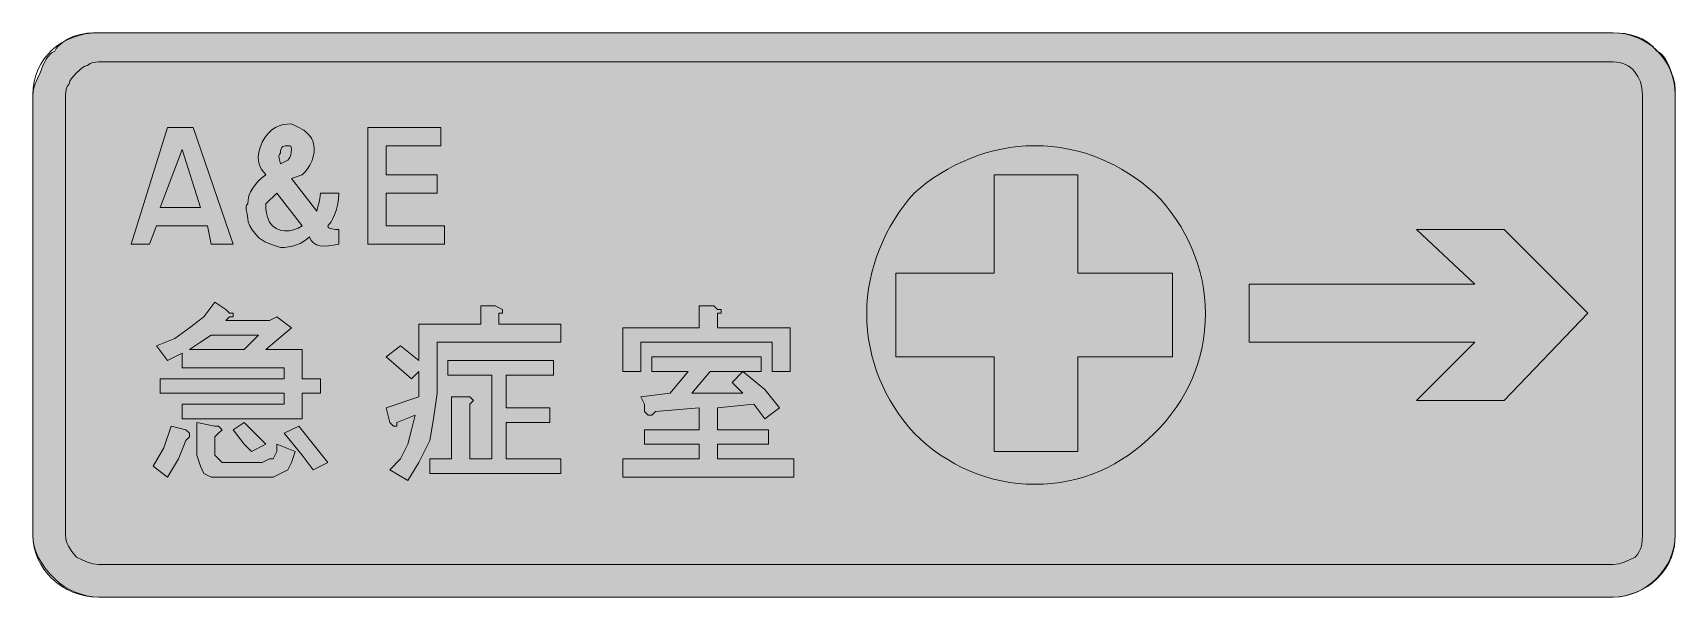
# Model space of a CAD drawing. Header units: metres. Extents: x 12 to 553, y 43 to 229.
import ezdxf

# ---------------------------------------------------------------- set-up
doc = ezdxf.new("R2010")
doc.units = ezdxf.units.M
for name, color, linetype, true_color in [('FILL_BLUE_0000FF', 7, 'Continuous', 0x0000ff), ('FILL_RED_FF0000', 7, 'Continuous', 0xff0000), ('FILL_WHITE_FFFFFF', 7, 'Continuous', 0xffffff), ('STROKE_BLUE_0000FF', 7, 'Continuous', 0x0000ff)]:
    doc.layers.add(name, color=color, linetype=linetype, true_color=true_color)

msp = doc.modelspace()

# ---------------------------------------------------------------- hatches: boundary and pattern name
at = {"layer": 'FILL_BLUE_0000FF', "true_color": 0x0000ff}
h = msp.add_hatch(color=7, dxfattribs=at)
h.dxf.hatch_style = 1
h.paths.add_polyline_path([(533.45, 219.3), (534.49, 219.14), (535.46, 218.88), (536.38, 218.52), (537.24, 218.06), (538.02, 217.52), (538.75, 216.91), (539.4, 216.21), (540.49, 214.61), (541.29, 212.78), (541.78, 210.75), (541.95, 208.56), (541.95, 63.36), (541.91, 61.56), (541.65, 59.76), (541.36, 58.86), (540.94, 57.96), (540.34, 57.06), (539.55, 56.16), (537.75, 55.28), (535.95, 54.51), (534.15, 53.97), (532.35, 53.76), (33.15, 53.76), (31.35, 53.97), (29.55, 54.51), (27.75, 55.28), (25.95, 56.16), (24.37, 57.96), (23.25, 59.76), (22.86, 60.66), (22.58, 61.56), (22.41, 62.46), (22.35, 63.36), (22.35, 208.56), (22.37, 209.46), (22.5, 210.36), (22.86, 211.26), (23.55, 212.16), (23.76, 213.06), (24.3, 213.96), (25.95, 215.76), (27.75, 217.41), (28.65, 217.95), (29.55, 218.16), (30.45, 218.85), (31.35, 219.21), (32.25, 219.34), (33.15, 219.36), (532.35, 219.36), (533.45, 219.3)])
at = {"layer": 'FILL_RED_FF0000', "true_color": 0xff0000}
h = msp.add_hatch(color=7, dxfattribs=at)
h.dxf.hatch_style = 1
h.paths.add_polyline_path([(328.35, 122.16), (295.95, 122.16), (295.95, 149.76), (328.35, 149.76), (328.35, 182.16), (355.95, 182.16), (355.95, 149.76), (387.15, 149.76), (387.15, 122.16), (355.95, 122.16), (355.95, 90.96), (328.35, 90.96), (328.35, 122.16)])
at = {"layer": 'FILL_WHITE_FFFFFF', "true_color": 0xffffff}
h = msp.add_hatch(color=7, dxfattribs=at)
h.dxf.hatch_style = 1
h.paths.add_polyline_path([(11.55, 208.56), (11.76, 210.36), (12.3, 212.16), (13.07, 213.96), (13.95, 215.76), (14.87, 218.23), (15.9, 220.26), (16.49, 221.1), (17.16, 221.83), (17.9, 222.45), (18.75, 222.96), (19.25, 223.81), (19.86, 224.55), (21.3, 225.81), (22.97, 226.84), (24.75, 227.76), (27.24, 228.45), (29.4, 228.81), (31.33, 228.94), (33.15, 228.96), (532.35, 228.96), (534.2, 228.9), (536.12, 228.7), (538.07, 228.33), (540, 227.76), (541.88, 226.97), (543.66, 225.92), (545.29, 224.6), (546.75, 222.96), (547.6, 222.45), (548.34, 221.83), (549.01, 221.1), (549.6, 220.26), (550.63, 218.23), (551.55, 215.76), (552.24, 213.96), (552.6, 212.16), (552.73, 210.36), (552.75, 208.56), (552.75, 63.36), (552.69, 61.56), (552.49, 59.76), (552.12, 57.96), (551.55, 56.16), (550.76, 54.36), (549.71, 52.56), (548.39, 50.76), (546.75, 48.96), (545.29, 47.67), (543.66, 46.5), (541.88, 45.48), (540, 44.61), (538.07, 43.91), (536.12, 43.39), (534.2, 43.07), (532.35, 42.96), (33.15, 42.96), (31.3, 43.07), (29.38, 43.39), (27.43, 43.91), (25.5, 44.61), (23.62, 45.48), (21.84, 46.5), (20.21, 47.67), (18.75, 48.96), (17.06, 50.76), (15.6, 52.56), (14.36, 54.36), (13.35, 56.16), (12.56, 57.96), (12, 59.76), (11.66, 61.56), (11.55, 63.36), (11.55, 208.56)])
h = msp.add_hatch(color=7, dxfattribs=at)
h.dxf.hatch_style = 1
h.paths.add_polyline_path([(77.55, 159.36), (70.35, 159.36), (69.15, 165.36), (52.35, 165.36), (49.95, 159.36), (43.95, 159.36), (55.95, 197.76), (64.35, 197.76), (77.55, 159.36)])
h.paths.add_polyline_path([(53.55, 171.36), (66.75, 171.36), (60.75, 190.56), (53.55, 171.36)], flags=16)
h = msp.add_hatch(color=7, dxfattribs=at)
h.dxf.hatch_style = 1
h.paths.add_polyline_path([(82.56, 166.67), (82.35, 167.76), (82.18, 169.35), (81.9, 170.61), (81.84, 171.64), (82.01, 172.11), (82.35, 172.56), (82.46, 173.91), (82.78, 175.24), (83.3, 176.55), (84, 177.81), (84.87, 179.02), (85.89, 180.15), (87.06, 181.21), (88.35, 182.16), (87.51, 183.12), (86.81, 184.18), (86.28, 185.37), (85.95, 186.66), (85.84, 188.07), (85.99, 189.58), (86.41, 191.22), (87.15, 192.96), (88.1, 194.6), (89.16, 195.92), (90.29, 196.97), (91.5, 197.76), (92.76, 198.33), (94.07, 198.7), (95.4, 198.9), (96.75, 198.96), (98.72, 198.02), (100.8, 196.86), (101.78, 196.12), (102.66, 195.25), (103.39, 194.2), (103.95, 192.96), (104.24, 191.22), (104.23, 189.58), (103.97, 188.07), (103.5, 186.66), (102.86, 185.37), (102.09, 184.18), (101.24, 183.12), (100.35, 182.16), (96.75, 180.96), (105.15, 170.16), (105.34, 171.27), (105.75, 172.71), (106.16, 174.38), (106.35, 176.16), (112.35, 176.16), (112.24, 174.02), (111.96, 172.11), (111.53, 170.42), (111, 168.96), (110.42, 167.72), (109.82, 166.71), (108.75, 165.36), (108.86, 164.96), (109.14, 164.67), (109.57, 164.45), (110.1, 164.31), (111.28, 164.18), (112.35, 164.16), (112.35, 159.36), (110.61, 158.97), (108.99, 158.72), (107.52, 158.64), (106.2, 158.76), (105.05, 159.1), (104.08, 159.7), (103.31, 160.57), (102.75, 161.76), (101.8, 160.92), (100.74, 160.18), (99.61, 159.57), (98.4, 159.06), (97.14, 158.67), (95.83, 158.38), (94.5, 158.22), (93.15, 158.16), (90.49, 159.08), (88.05, 160.11), (86.99, 160.7), (86.06, 161.37), (85.31, 162.11), (84.75, 162.96), (83.87, 164.05), (83.1, 165.36), (82.56, 166.67)])
h.paths.add_polyline_path([(88.5, 169.56), (88.86, 168.17), (89.55, 166.56), (90.56, 165.38), (91.74, 164.52), (93.07, 163.97), (94.5, 163.71), (95.98, 163.74), (97.48, 164.03), (98.95, 164.57), (100.35, 165.36), (91.95, 176.16), (88.35, 172.56), (88.37, 170.95), (88.5, 169.56)], flags=16)
h.paths.add_polyline_path([(96.24, 187.86), (96.6, 188.76), (96.73, 189.66), (96.75, 190.56), (96.73, 191.25), (96.6, 191.61), (96.24, 191.74), (95.55, 191.76), (94.67, 191.72), (93.9, 191.46), (93.59, 191.17), (93.36, 190.75), (93.2, 190.15), (93.15, 189.36), (92.81, 188.91), (92.64, 188.46), (92.7, 187.56), (92.98, 186.66), (93.15, 185.76), (95.55, 186.96), (96.24, 187.86)], flags=16)
h = msp.add_hatch(color=7, dxfattribs=at)
h.dxf.hatch_style = 1
h.paths.add_polyline_path([(121.95, 197.76), (145.95, 197.76), (145.95, 191.76), (127.95, 191.76), (127.95, 182.16), (144.75, 182.16), (144.75, 176.16), (127.95, 176.16), (127.95, 165.36), (147.15, 165.36), (147.15, 159.36), (121.95, 159.36), (121.95, 197.76)])
h = msp.add_hatch(color=7, dxfattribs=at)
h.dxf.hatch_style = 1
h.paths.add_polyline_path([(397.88, 133.66), (397.67, 130.82), (397.33, 128.04), (396.84, 125.31), (396.23, 122.64), (395.48, 120.02), (394.61, 117.46), (393.6, 114.96), (392.47, 112.51), (391.21, 110.12), (389.83, 107.79), (388.33, 105.51), (386.71, 103.29), (384.97, 101.12), (383.12, 99.01), (381.15, 96.96), (379.1, 94.99), (376.99, 93.14), (374.82, 91.4), (372.6, 89.78), (370.32, 88.28), (367.99, 86.9), (365.6, 85.64), (363.15, 84.51), (360.65, 83.5), (358.09, 82.63), (355.47, 81.88), (352.8, 81.27), (350.07, 80.78), (347.29, 80.44), (344.45, 80.23), (341.55, 80.16), (338.85, 80.23), (336.16, 80.44), (333.47, 80.78), (330.81, 81.27), (328.16, 81.88), (325.54, 82.63), (322.95, 83.5), (320.4, 84.51), (317.89, 85.64), (315.43, 86.9), (313.02, 88.28), (310.67, 89.78), (308.38, 91.4), (306.16, 93.14), (304.02, 94.99), (301.95, 96.96), (300.19, 99.01), (298.52, 101.12), (296.95, 103.29), (295.46, 105.51), (294.08, 107.79), (292.8, 110.12), (291.62, 112.51), (290.55, 114.96), (289.59, 117.46), (288.75, 120.02), (288.03, 122.64), (287.44, 125.31), (286.97, 128.04), (286.63, 130.82), (286.42, 133.66), (286.35, 136.56), (286.42, 139.26), (286.63, 141.95), (286.97, 144.64), (287.44, 147.3), (288.03, 149.95), (288.75, 152.57), (289.59, 155.16), (290.55, 157.71), (291.62, 160.22), (292.8, 162.68), (294.08, 165.09), (295.46, 167.44), (296.95, 169.73), (298.52, 171.95), (300.19, 174.09), (301.95, 176.16), (304.02, 177.92), (306.16, 179.59), (308.38, 181.16), (310.67, 182.65), (313.02, 184.03), (315.43, 185.31), (317.89, 186.49), (320.4, 187.56), (322.95, 188.52), (325.54, 189.36), (328.16, 190.08), (330.81, 190.67), (333.47, 191.14), (336.16, 191.48), (338.85, 191.69), (341.55, 191.76), (344.45, 191.69), (347.29, 191.48), (350.07, 191.14), (352.8, 190.67), (355.47, 190.08), (358.09, 189.36), (360.65, 188.52), (363.15, 187.56), (365.6, 186.49), (367.99, 185.31), (370.32, 184.03), (372.6, 182.65), (374.82, 181.16), (376.99, 179.59), (379.1, 177.92), (381.15, 176.16), (383.12, 174.09), (384.97, 171.95), (386.71, 169.73), (388.33, 167.44), (389.83, 165.09), (391.21, 162.68), (392.47, 160.22), (393.6, 157.71), (394.61, 155.16), (395.48, 152.57), (396.23, 149.95), (396.84, 147.3), (397.33, 144.64), (397.67, 141.95), (397.88, 139.26), (397.95, 136.56), (397.88, 133.66)])
h = msp.add_hatch(color=7, dxfattribs=at)
h.dxf.hatch_style = 1
h.paths.add_polyline_path([(467.55, 164.16), (496.35, 164.16), (523.95, 136.56), (496.35, 107.76), (467.55, 107.76), (486.75, 126.96), (412.35, 126.96), (412.35, 146.16), (486.75, 146.16), (467.55, 164.16)])
h = msp.add_hatch(color=7, dxfattribs=at)
h.dxf.hatch_style = 1
h.paths.add_polyline_path([(63.15, 131.76), (67.95, 135.36), (71.55, 140.16), (75.15, 137.76), (76.35, 136.56), (77.55, 136.56), (77.55, 135.36), (76.35, 135.36), (75.15, 134.16), (89.55, 134.16), (91.95, 135.36), (96.75, 131.76), (88.35, 124.56), (100.35, 124.56), (100.35, 114.96), (106.35, 114.96), (106.35, 110.16), (100.35, 110.16), (100.35, 101.76), (60.75, 101.76), (60.75, 106.56), (94.35, 106.56), (94.35, 110.16), (53.55, 110.16), (53.55, 114.96), (94.35, 114.96), (94.35, 118.56), (60.75, 118.56), (60.75, 123.36), (55.95, 120.96), (52.35, 125.76), (58.35, 128.16), (63.15, 131.76)])
h.paths.add_polyline_path([(63.15, 124.56), (81.15, 124.56), (85.95, 129.36), (70.35, 129.36), (66.75, 126.96), (63.15, 124.56)], flags=16)
h = msp.add_hatch(color=7, dxfattribs=at)
h.dxf.hatch_style = 1
h.paths.add_polyline_path([(159.15, 132.96), (159.15, 138.96), (163.95, 138.96), (166.35, 137.76), (166.35, 136.56), (165.15, 136.56), (165.15, 132.96), (185.55, 132.96), (185.55, 126.96), (144.75, 126.96), (144.75, 110.16), (143.55, 101.76), (142.35, 94.56), (138.75, 87.36), (135.15, 81.36), (129.15, 84.96), (132.75, 88.56), (135.15, 93.36), (136.35, 98.16), (137.55, 102.96), (131.55, 100.56), (131.55, 99.36), (130.35, 99.36), (129.15, 100.56), (127.95, 105.36), (138.75, 108.96), (138.75, 117.36), (136.35, 114.96), (127.95, 122.16), (132.75, 125.76), (138.75, 120.96), (138.75, 132.96), (159.15, 132.96)])
h = msp.add_hatch(color=7, dxfattribs=at)
h.dxf.hatch_style = 1
h.paths.add_polyline_path([(231.15, 138.96), (235.95, 138.96), (237.15, 137.76), (238.35, 137.76), (238.35, 136.56), (237.15, 136.56), (237.15, 131.76), (261.15, 131.76), (261.15, 117.36), (255.15, 117.36), (255.15, 126.96), (211.95, 126.96), (211.95, 117.36), (205.95, 117.36), (205.95, 131.76), (231.15, 131.76), (231.15, 138.96)])
h = msp.add_hatch(color=7, dxfattribs=at)
h.dxf.hatch_style = 1
h.paths.add_polyline_path([(183.15, 120.96), (183.15, 116.16), (167.55, 116.16), (167.55, 105.36), (181.95, 105.36), (181.95, 100.56), (167.55, 100.56), (167.55, 88.56), (185.55, 88.56), (185.55, 83.76), (142.35, 83.76), (142.35, 88.56), (149.55, 88.56), (149.55, 108.96), (154.35, 108.96), (155.55, 108.96), (156.75, 107.76), (155.55, 106.56), (155.55, 88.56), (162.75, 88.56), (162.75, 116.16), (148.35, 116.16), (148.35, 120.96), (183.15, 120.96)])
h = msp.add_hatch(color=7, dxfattribs=at)
h.dxf.hatch_style = 1
h.paths.add_polyline_path([(257.55, 105.36), (252.75, 101.76), (249.15, 106.56), (237.15, 105.36), (237.15, 98.16), (253.95, 98.16), (253.95, 93.36), (237.15, 93.36), (237.15, 88.56), (262.35, 88.56), (262.35, 82.56), (205.95, 82.56), (205.95, 88.56), (231.15, 88.56), (231.15, 93.36), (213.15, 93.36), (213.15, 98.16), (231.15, 98.16), (231.15, 105.36), (216.75, 104.16), (215.55, 102.96), (214.35, 102.96), (213.15, 104.16), (213.15, 106.56), (211.95, 108.96), (221.55, 110.16), (227.55, 117.36), (215.55, 117.36), (215.55, 122.16), (251.55, 122.16), (251.55, 117.36), (245.55, 117.36), (252.75, 111.36), (257.55, 105.36)])
h.paths.add_polyline_path([(234.75, 117.36), (228.75, 110.16), (245.55, 110.16), (243.15, 112.56), (241.95, 113.76), (245.55, 117.36), (234.75, 117.36)], flags=16)
h = msp.add_hatch(color=7, dxfattribs=at)
h.dxf.hatch_style = 1
h.paths.add_polyline_path([(54.75, 92.16), (57.15, 99.36), (61.95, 98.16), (63.15, 96.96), (63.15, 95.76), (61.95, 94.56), (59.55, 88.56), (55.95, 82.56), (51.15, 86.16), (54.75, 92.16)])
h = msp.add_hatch(color=7, dxfattribs=at)
h.dxf.hatch_style = 1
h.paths.add_polyline_path([(71.55, 99.36), (72.75, 99.36), (73.95, 98.16), (72.75, 96.96), (71.55, 95.76), (71.55, 90.96), (71.55, 89.76), (72.75, 88.56), (73.95, 87.36), (75.15, 87.36), (87.15, 87.36), (89.55, 88.56), (90.75, 88.56), (91.95, 90.96), (91.95, 93.36), (97.95, 90.96), (96.75, 87.36), (95.55, 84.96), (93.15, 83.76), (90.75, 82.56), (88.35, 82.56), (73.95, 82.56), (70.35, 82.56), (67.95, 83.76), (66.75, 86.16), (65.55, 89.76), (65.55, 100.56), (71.55, 99.36)])
h = msp.add_hatch(color=7, dxfattribs=at)
h.dxf.hatch_style = 1
h.paths.add_polyline_path([(81.15, 93.36), (77.55, 98.16), (81.15, 100.56), (84.75, 96.96), (88.35, 93.36), (83.55, 90.96), (81.15, 93.36)])
h = msp.add_hatch(color=7, dxfattribs=at)
h.dxf.hatch_style = 1
h.paths.add_polyline_path([(100.35, 89.76), (94.35, 96.96), (99.15, 99.36), (103.95, 93.36), (108.75, 87.36), (103.95, 84.96), (100.35, 89.76)])

# ---------------------------------------------------------------- linework, layer by layer
at = {"layer": 'FILL_BLUE_0000FF', "lineweight": 0, "true_color": 0x0000ff}
msp.add_lwpolyline([(533.45, 219.3), (534.49, 219.14), (535.46, 218.88), (536.38, 218.52), (537.24, 218.06), (538.02, 217.52), (538.75, 216.91), (539.4, 216.21), (540.49, 214.61), (541.29, 212.78), (541.78, 210.75), (541.95, 208.56), (541.95, 63.36), (541.91, 61.56), (541.65, 59.76), (541.36, 58.86), (540.94, 57.96), (540.34, 57.06), (539.55, 56.16), (537.75, 55.28), (535.95, 54.51), (534.15, 53.97), (532.35, 53.76), (33.15, 53.76), (31.35, 53.97), (29.55, 54.51), (27.75, 55.28), (25.95, 56.16), (24.37, 57.96), (23.25, 59.76), (22.86, 60.66), (22.58, 61.56), (22.41, 62.46), (22.35, 63.36), (22.35, 208.56), (22.37, 209.46), (22.5, 210.36), (22.86, 211.26), (23.55, 212.16), (23.76, 213.06), (24.3, 213.96), (25.95, 215.76), (27.75, 217.41), (28.65, 217.95), (29.55, 218.16), (30.45, 218.85), (31.35, 219.21), (32.25, 219.34), (33.15, 219.36), (532.35, 219.36)], close=True, dxfattribs=at)
at = {"layer": 'FILL_RED_FF0000', "lineweight": 0, "true_color": 0xff0000}
msp.add_lwpolyline([(328.35, 122.16), (295.95, 122.16), (295.95, 149.76), (328.35, 149.76), (328.35, 182.16), (355.95, 182.16), (355.95, 149.76), (387.15, 149.76), (387.15, 122.16), (355.95, 122.16), (355.95, 90.96), (328.35, 90.96)], close=True, dxfattribs=at)
at = {"layer": 'FILL_WHITE_FFFFFF', "lineweight": 0, "true_color": 0xffffff}
for points in [[(11.55, 208.56), (11.76, 210.36), (12.3, 212.16), (13.07, 213.96), (13.95, 215.76), (14.87, 218.23), (15.9, 220.26), (16.49, 221.1), (17.16, 221.83), (17.9, 222.45), (18.75, 222.96), (19.25, 223.81), (19.86, 224.55), (21.3, 225.81), (22.97, 226.84), (24.75, 227.76), (27.24, 228.45), (29.4, 228.81), (31.33, 228.94), (33.15, 228.96), (532.35, 228.96), (534.2, 228.9), (536.12, 228.7), (538.07, 228.33), (540, 227.76), (541.88, 226.97), (543.66, 225.92), (545.29, 224.6), (546.75, 222.96), (547.6, 222.45), (548.34, 221.83), (549.01, 221.1), (549.6, 220.26), (550.63, 218.23), (551.55, 215.76), (552.24, 213.96), (552.6, 212.16), (552.73, 210.36), (552.75, 208.56), (552.75, 63.36), (552.69, 61.56), (552.49, 59.76), (552.12, 57.96), (551.55, 56.16), (550.76, 54.36), (549.71, 52.56), (548.39, 50.76), (546.75, 48.96), (545.29, 47.67), (543.66, 46.5), (541.88, 45.48), (540, 44.61), (538.07, 43.91), (536.12, 43.39), (534.2, 43.07), (532.35, 42.96), (33.15, 42.96), (31.3, 43.07), (29.38, 43.39), (27.43, 43.91), (25.5, 44.61), (23.62, 45.48), (21.84, 46.5), (20.21, 47.67), (18.75, 48.96), (17.06, 50.76), (15.6, 52.56), (14.36, 54.36), (13.35, 56.16), (12.56, 57.96), (12, 59.76), (11.66, 61.56), (11.55, 63.36)], [(77.55, 159.36), (70.35, 159.36), (69.15, 165.36), (52.35, 165.36), (49.95, 159.36), (43.95, 159.36), (55.95, 197.76), (64.35, 197.76)], [(82.56, 166.67), (82.35, 167.76), (82.18, 169.35), (81.9, 170.61), (81.84, 171.64), (82.01, 172.11), (82.35, 172.56), (82.46, 173.91), (82.78, 175.24), (83.3, 176.55), (84, 177.81), (84.87, 179.02), (85.89, 180.15), (87.06, 181.21), (88.35, 182.16), (87.51, 183.12), (86.81, 184.18), (86.28, 185.37), (85.95, 186.66), (85.84, 188.07), (85.99, 189.58), (86.41, 191.22), (87.15, 192.96), (88.1, 194.6), (89.16, 195.92), (90.29, 196.97), (91.5, 197.76), (92.76, 198.33), (94.07, 198.7), (95.4, 198.9), (96.75, 198.96), (98.72, 198.02), (100.8, 196.86), (101.78, 196.12), (102.66, 195.25), (103.39, 194.2), (103.95, 192.96), (104.24, 191.22), (104.23, 189.58), (103.97, 188.07), (103.5, 186.66), (102.86, 185.37), (102.09, 184.18), (101.24, 183.12), (100.35, 182.16), (96.75, 180.96), (105.15, 170.16), (105.34, 171.27), (105.75, 172.71), (106.16, 174.38), (106.35, 176.16), (112.35, 176.16), (112.24, 174.02), (111.96, 172.11), (111.53, 170.42), (111, 168.96), (110.42, 167.72), (109.82, 166.71), (108.75, 165.36), (108.86, 164.96), (109.14, 164.67), (109.57, 164.45), (110.1, 164.31), (111.28, 164.18), (112.35, 164.16), (112.35, 159.36), (110.61, 158.97), (108.99, 158.72), (107.52, 158.64), (106.2, 158.76), (105.05, 159.1), (104.08, 159.7), (103.31, 160.57), (102.75, 161.76), (101.8, 160.92), (100.74, 160.18), (99.61, 159.57), (98.4, 159.06), (97.14, 158.67), (95.83, 158.38), (94.5, 158.22), (93.15, 158.16), (90.49, 159.08), (88.05, 160.11), (86.99, 160.7), (86.06, 161.37), (85.31, 162.11), (84.75, 162.96), (83.87, 164.05), (83.1, 165.36)], [(121.95, 197.76), (145.95, 197.76), (145.95, 191.76), (127.95, 191.76), (127.95, 182.16), (144.75, 182.16), (144.75, 176.16), (127.95, 176.16), (127.95, 165.36), (147.15, 165.36), (147.15, 159.36), (121.95, 159.36)], [(53.55, 171.36), (66.75, 171.36), (60.75, 190.56)], [(96.24, 187.86), (96.6, 188.76), (96.73, 189.66), (96.75, 190.56), (96.73, 191.25), (96.6, 191.61), (96.24, 191.74), (95.55, 191.76), (94.67, 191.72), (93.9, 191.46), (93.59, 191.17), (93.36, 190.75), (93.2, 190.15), (93.15, 189.36), (92.81, 188.91), (92.64, 188.46), (92.7, 187.56), (92.98, 186.66), (93.15, 185.76), (95.55, 186.96)], [(88.5, 169.56), (88.86, 168.17), (89.55, 166.56), (90.56, 165.38), (91.74, 164.52), (93.07, 163.97), (94.5, 163.71), (95.98, 163.74), (97.48, 164.03), (98.95, 164.57), (100.35, 165.36), (91.95, 176.16), (88.35, 172.56), (88.37, 170.95)], [(467.55, 164.16), (496.35, 164.16), (523.95, 136.56), (496.35, 107.76), (467.55, 107.76), (486.75, 126.96), (412.35, 126.96), (412.35, 146.16), (486.75, 146.16)], [(63.15, 131.76), (67.95, 135.36), (71.55, 140.16), (75.15, 137.76), (76.35, 136.56), (77.55, 136.56), (77.55, 135.36), (76.35, 135.36), (75.15, 134.16), (89.55, 134.16), (91.95, 135.36), (96.75, 131.76), (88.35, 124.56), (100.35, 124.56), (100.35, 114.96), (106.35, 114.96), (106.35, 110.16), (100.35, 110.16), (100.35, 101.76), (60.75, 101.76), (60.75, 106.56), (94.35, 106.56), (94.35, 110.16), (53.55, 110.16), (53.55, 114.96), (94.35, 114.96), (94.35, 118.56), (60.75, 118.56), (60.75, 123.36), (55.95, 120.96), (52.35, 125.76), (58.35, 128.16)], [(159.15, 132.96), (159.15, 138.96), (163.95, 138.96), (166.35, 137.76), (166.35, 136.56), (165.15, 136.56), (165.15, 132.96), (185.55, 132.96), (185.55, 126.96), (144.75, 126.96), (144.75, 110.16), (143.55, 101.76), (142.35, 94.56), (138.75, 87.36), (135.15, 81.36), (129.15, 84.96), (132.75, 88.56), (135.15, 93.36), (136.35, 98.16), (137.55, 102.96), (131.55, 100.56), (131.55, 99.36), (130.35, 99.36), (129.15, 100.56), (127.95, 105.36), (138.75, 108.96), (138.75, 117.36), (136.35, 114.96), (127.95, 122.16), (132.75, 125.76), (138.75, 120.96), (138.75, 132.96)], [(231.15, 138.96), (235.95, 138.96), (237.15, 137.76), (238.35, 137.76), (238.35, 136.56), (237.15, 136.56), (237.15, 131.76), (261.15, 131.76), (261.15, 117.36), (255.15, 117.36), (255.15, 126.96), (211.95, 126.96), (211.95, 117.36), (205.95, 117.36), (205.95, 131.76), (231.15, 131.76)], [(63.15, 124.56), (81.15, 124.56), (85.95, 129.36), (70.35, 129.36), (66.75, 126.96)], [(183.15, 120.96), (183.15, 116.16), (167.55, 116.16), (167.55, 105.36), (181.95, 105.36), (181.95, 100.56), (167.55, 100.56), (167.55, 88.56), (185.55, 88.56), (185.55, 83.76), (142.35, 83.76), (142.35, 88.56), (149.55, 88.56), (149.55, 108.96), (154.35, 108.96), (155.55, 108.96), (156.75, 107.76), (155.55, 106.56), (155.55, 88.56), (162.75, 88.56), (162.75, 116.16), (148.35, 116.16), (148.35, 120.96)], [(257.55, 105.36), (252.75, 101.76), (249.15, 106.56), (237.15, 105.36), (237.15, 98.16), (253.95, 98.16), (253.95, 93.36), (237.15, 93.36), (237.15, 88.56), (262.35, 88.56), (262.35, 82.56), (205.95, 82.56), (205.95, 88.56), (231.15, 88.56), (231.15, 93.36), (213.15, 93.36), (213.15, 98.16), (231.15, 98.16), (231.15, 105.36), (216.75, 104.16), (215.55, 102.96), (214.35, 102.96), (213.15, 104.16), (213.15, 106.56), (211.95, 108.96), (221.55, 110.16), (227.55, 117.36), (215.55, 117.36), (215.55, 122.16), (251.55, 122.16), (251.55, 117.36), (245.55, 117.36), (252.75, 111.36)], [(234.75, 117.36), (228.75, 110.16), (245.55, 110.16), (243.15, 112.56), (241.95, 113.76), (245.55, 117.36)], [(54.75, 92.16), (57.15, 99.36), (61.95, 98.16), (63.15, 96.96), (63.15, 95.76), (61.95, 94.56), (59.55, 88.56), (55.95, 82.56), (51.15, 86.16)], [(71.55, 99.36), (72.75, 99.36), (73.95, 98.16), (72.75, 96.96), (71.55, 95.76), (71.55, 90.96), (71.55, 89.76), (72.75, 88.56), (73.95, 87.36), (75.15, 87.36), (87.15, 87.36), (89.55, 88.56), (90.75, 88.56), (91.95, 90.96), (91.95, 93.36), (97.95, 90.96), (96.75, 87.36), (95.55, 84.96), (93.15, 83.76), (90.75, 82.56), (88.35, 82.56), (73.95, 82.56), (70.35, 82.56), (67.95, 83.76), (66.75, 86.16), (65.55, 89.76), (65.55, 100.56)], [(81.15, 93.36), (77.55, 98.16), (81.15, 100.56), (84.75, 96.96), (88.35, 93.36), (83.55, 90.96)], [(100.35, 89.76), (94.35, 96.96), (99.15, 99.36), (103.95, 93.36), (108.75, 87.36), (103.95, 84.96)]]:
    msp.add_lwpolyline(points, close=True, dxfattribs=at)
at = {"layer": 'FILL_WHITE_FFFFFF', "lineweight": 0, "true_color": 0x0000ff}
msp.add_lwpolyline([(397.88, 133.66), (397.67, 130.82), (397.33, 128.04), (396.84, 125.31), (396.23, 122.64), (395.48, 120.02), (394.61, 117.46), (393.6, 114.96), (392.47, 112.51), (391.21, 110.12), (389.83, 107.79), (388.33, 105.51), (386.71, 103.29), (384.97, 101.12), (383.12, 99.01), (381.15, 96.96), (379.1, 94.99), (376.99, 93.14), (374.82, 91.4), (372.6, 89.78), (370.32, 88.28), (367.99, 86.9), (365.6, 85.64), (363.15, 84.51), (360.65, 83.5), (358.09, 82.63), (355.47, 81.88), (352.8, 81.27), (350.07, 80.78), (347.29, 80.44), (344.45, 80.23), (341.55, 80.16), (338.85, 80.23), (336.16, 80.44), (333.47, 80.78), (330.81, 81.27), (328.16, 81.88), (325.54, 82.63), (322.95, 83.5), (320.4, 84.51), (317.89, 85.64), (315.43, 86.9), (313.02, 88.28), (310.67, 89.78), (308.38, 91.4), (306.16, 93.14), (304.02, 94.99), (301.95, 96.96), (300.19, 99.01), (298.52, 101.12), (296.95, 103.29), (295.46, 105.51), (294.08, 107.79), (292.8, 110.12), (291.62, 112.51), (290.55, 114.96), (289.59, 117.46), (288.75, 120.02), (288.03, 122.64), (287.44, 125.31), (286.97, 128.04), (286.63, 130.82), (286.42, 133.66), (286.35, 136.56), (286.42, 139.26), (286.63, 141.95), (286.97, 144.64), (287.44, 147.3), (288.03, 149.95), (288.75, 152.57), (289.59, 155.16), (290.55, 157.71), (291.62, 160.22), (292.8, 162.68), (294.08, 165.09), (295.46, 167.44), (296.95, 169.73), (298.52, 171.95), (300.19, 174.09), (301.95, 176.16), (304.02, 177.92), (306.16, 179.59), (308.38, 181.16), (310.67, 182.65), (313.02, 184.03), (315.43, 185.31), (317.89, 186.49), (320.4, 187.56), (322.95, 188.52), (325.54, 189.36), (328.16, 190.08), (330.81, 190.67), (333.47, 191.14), (336.16, 191.48), (338.85, 191.69), (341.55, 191.76), (344.45, 191.69), (347.29, 191.48), (350.07, 191.14), (352.8, 190.67), (355.47, 190.08), (358.09, 189.36), (360.65, 188.52), (363.15, 187.56), (365.6, 186.49), (367.99, 185.31), (370.32, 184.03), (372.6, 182.65), (374.82, 181.16), (376.99, 179.59), (379.1, 177.92), (381.15, 176.16), (383.12, 174.09), (384.97, 171.95), (386.71, 169.73), (388.33, 167.44), (389.83, 165.09), (391.21, 162.68), (392.47, 160.22), (393.6, 157.71), (394.61, 155.16), (395.48, 152.57), (396.23, 149.95), (396.84, 147.3), (397.33, 144.64), (397.67, 141.95), (397.88, 139.26), (397.95, 136.56)], close=True, dxfattribs=at)
at = {"layer": 'STROKE_BLUE_0000FF', "lineweight": 0, "true_color": 0x0000ff}
msp.add_lwpolyline([(11.55, 63.36), (11.55, 208.56), (11.66, 210.77), (11.99, 212.88), (12.52, 214.9), (13.24, 216.81), (14.14, 218.61), (15.22, 220.29), (16.46, 221.84), (17.85, 223.26), (19.38, 224.54), (21.04, 225.67), (22.82, 226.65), (24.71, 227.46), (26.7, 228.11), (28.78, 228.58), (30.93, 228.86), (33.15, 228.96), (532.35, 228.96), (534.36, 228.86), (536.33, 228.58), (538.24, 228.11), (540.09, 227.46), (541.87, 226.65), (543.55, 225.67), (545.13, 224.54), (546.6, 223.26), (547.94, 221.84), (549.14, 220.29), (550.19, 218.61), (551.08, 216.81), (551.79, 214.9), (552.32, 212.88), (552.64, 210.77), (552.75, 208.56), (552.75, 63.36), (552.64, 61.35), (552.32, 59.38), (551.79, 57.47), (551.08, 55.62), (550.19, 53.84), (549.14, 52.16), (547.94, 50.58), (546.6, 49.11), (545.13, 47.77), (543.55, 46.57), (541.87, 45.52), (540.09, 44.63), (538.24, 43.92), (536.33, 43.39), (534.36, 43.07), (532.35, 42.96), (33.15, 42.96), (30.93, 43.07), (28.78, 43.39), (26.7, 43.92), (24.71, 44.63), (22.82, 45.52), (21.04, 46.57), (19.38, 47.77), (17.85, 49.11), (16.46, 50.58), (15.22, 52.16), (14.14, 53.84), (13.24, 55.62), (12.52, 57.47), (11.99, 59.38), (11.66, 61.35), (11.55, 63.36)], dxfattribs=at)

doc.saveas('drawing.dxf')
